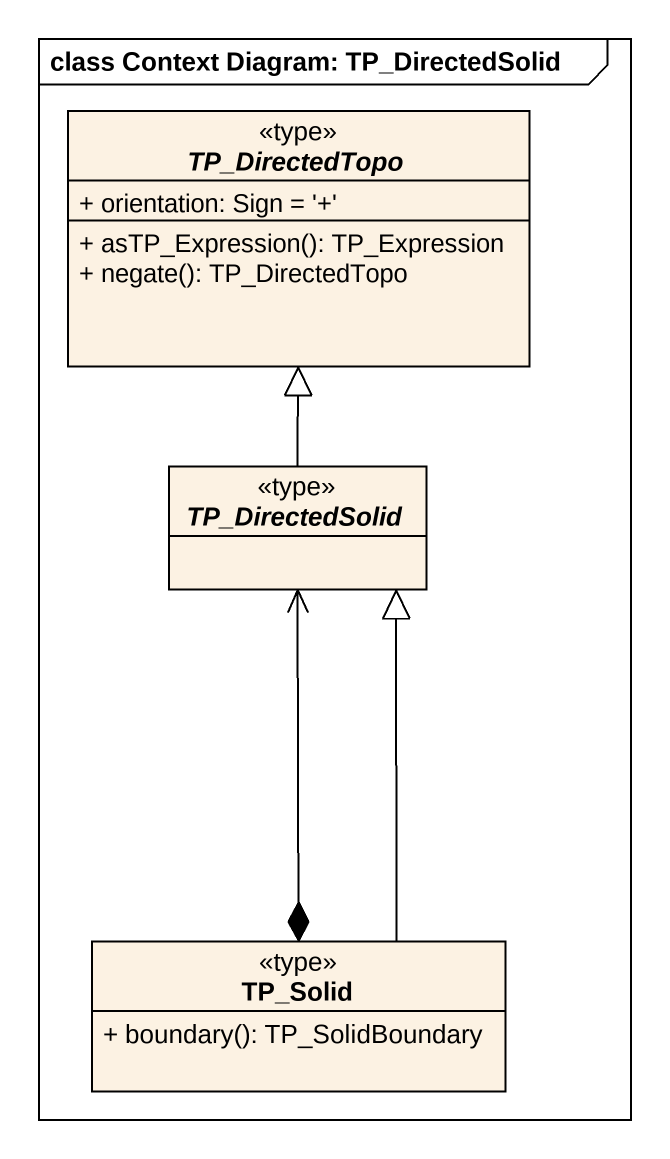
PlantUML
@startuml
mainframe class Context Diagram: TP_DirectedSolid
hide circle
hide empty members
skinparam classAttributeIconSize 0
abstract class TP_DirectedTopo <<type>> {
  + orientation: Sign = '+'
  + asTP_Expression(): TP_Expression
  + negate(): TP_DirectedTopo
}
abstract class TP_DirectedSolid <<type>>
class TP_Solid <<type>> {
  + boundary(): TP_SolidBoundary
}
TP_DirectedSolid -up-|> TP_DirectedTopo
TP_Solid *-up-> TP_DirectedSolid
TP_Solid -up-|> TP_DirectedSolid
@enduml
